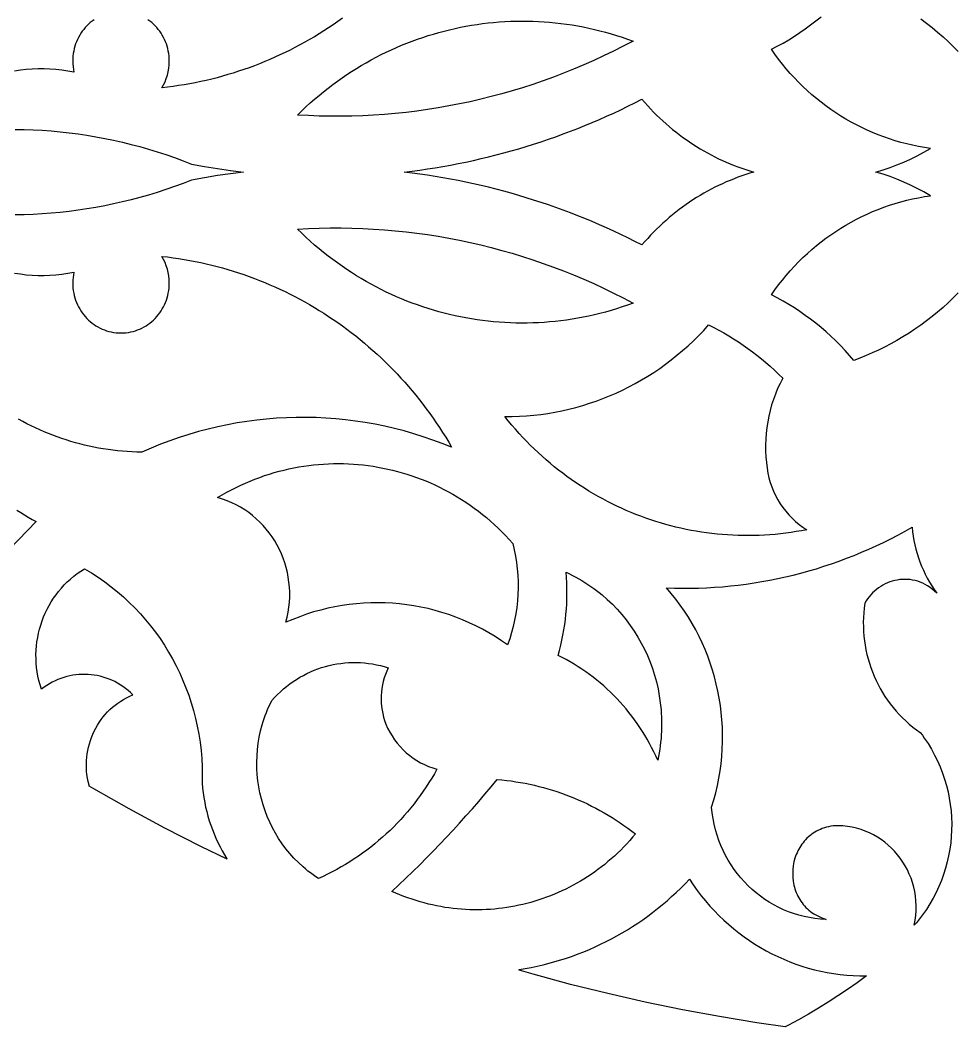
# Model space of a CAD drawing. Extents: x 1908 to 2928, y -299 to 721.
# Drawn here: x 2317.6 to 2408.9, y 28.2 to 126.2 of the extents above; entities that cross this region are included whole.
import ezdxf

# ---------------------------------------------------------------- set-up
doc = ezdxf.new("R2010")
doc.units = 0
doc.layers.add('BITMAP_LAYER', color=18, linetype='CONTINUOUS')

msp = doc.modelspace()

# ---------------------------------------------------------------- linework, layer by layer
at = {"layer": 'BITMAP_LAYER'}
for points in [[(2408.897, 99.675), (2408.428, 99.182), (2407.941, 98.702), (2407.436, 98.236), (2406.915, 97.783), (2406.381, 97.345), (2405.833, 96.921), (2405.274, 96.512), (2404.705, 96.118), (2404.127, 95.739), (2403.541, 95.376), (2402.95, 95.029), (2402.354, 94.699), (2401.756, 94.385), (2401.155, 94.088), (2400.554, 93.809), (2399.954, 93.547), (2399.356, 93.303), (2398.763, 93.078), (2398.339, 93.573), (2397.904, 94.057), (2397.458, 94.528), (2397, 94.987), (2396.532, 95.433), (2396.052, 95.866), (2395.563, 96.287), (2395.063, 96.695), (2394.553, 97.089), (2394.034, 97.469), (2393.505, 97.836), (2392.968, 98.19), (2392.421, 98.529), (2391.865, 98.854), (2391.302, 99.164), (2390.73, 99.46), (2391.076, 99.952), (2391.434, 100.434), (2391.803, 100.905), (2392.183, 101.364), (2392.574, 101.813), (2392.974, 102.25), (2393.385, 102.675), (2393.806, 103.089), (2394.236, 103.491), (2394.676, 103.881), (2395.124, 104.259), (2395.582, 104.625), (2396.048, 104.978), (2396.522, 105.318), (2397.005, 105.646), (2397.495, 105.961), (2397.993, 106.262), (2398.498, 106.551), (2399.011, 106.826), (2399.53, 107.088), (2400.056, 107.335), (2400.589, 107.569), (2401.127, 107.789), (2401.671, 107.995), (2402.221, 108.187), (2402.777, 108.364), (2403.337, 108.526), (2403.902, 108.674), (2404.472, 108.807), (2405.047, 108.924), (2405.625, 109.027), (2406.208, 109.114), (2405.575, 109.481), (2404.934, 109.825), (2404.282, 110.148), (2403.623, 110.447), (2402.955, 110.725), (2402.279, 110.979), (2401.597, 111.21), (2400.908, 111.419), (2401.597, 111.628), (2402.279, 111.86), (2402.955, 112.114), (2403.623, 112.391), (2404.282, 112.691), (2404.934, 113.013), (2405.575, 113.358), (2406.208, 113.725), (2405.625, 113.812), (2405.047, 113.914), (2404.472, 114.032), (2403.902, 114.165), (2403.337, 114.312), (2402.777, 114.475), (2402.221, 114.652), (2401.671, 114.843), (2401.127, 115.049), (2400.589, 115.269), (2400.056, 115.503), (2399.53, 115.751), (2399.011, 116.013), (2398.498, 116.288), (2397.993, 116.576), (2397.495, 116.878), (2397.005, 117.193), (2396.522, 117.52), (2396.048, 117.861), (2395.582, 118.214), (2395.124, 118.579), (2394.676, 118.957), (2394.236, 119.347), (2393.806, 119.749), (2393.385, 120.163), (2392.974, 120.589), (2392.574, 121.026), (2392.183, 121.474), (2391.803, 121.934), (2391.434, 122.405), (2391.076, 122.886), (2390.73, 123.379), (2391.302, 123.675), (2391.865, 123.985), (2392.421, 124.31), (2392.968, 124.649), (2393.505, 125.002), (2394.034, 125.369), (2394.553, 125.75), (2395.063, 126.144), (2395.563, 126.551)], [(2324.81, 126.255), (2324.626, 126.119), (2324.449, 125.975), (2324.278, 125.822), (2324.115, 125.661), (2323.96, 125.492), (2323.812, 125.316), (2323.672, 125.132), (2323.541, 124.941), (2323.419, 124.744), (2323.306, 124.54), (2323.202, 124.33), (2323.108, 124.115), (2323.024, 123.894), (2322.95, 123.668), (2322.887, 123.437), (2322.835, 123.201), (2322.793, 122.962), (2322.763, 122.718), (2322.745, 122.471), (2322.739, 122.221), (2322.747, 121.946), (2322.768, 121.676), (2322.805, 121.411), (2322.855, 121.152), (2322.273, 121.262), (2321.69, 121.349), (2321.108, 121.414), (2320.526, 121.456), (2319.946, 121.477), (2319.367, 121.475), (2318.791, 121.452), (2318.217, 121.407), (2317.647, 121.342), (2317.08, 121.255)], [(2348.978, 126.392), (2348.535, 126.077), (2348.088, 125.769), (2347.637, 125.467), (2347.182, 125.171), (2346.723, 124.883), (2346.26, 124.601), (2345.792, 124.327), (2345.321, 124.059), (2344.847, 123.798), (2344.368, 123.544), (2343.886, 123.298), (2343.4, 123.058), (2342.911, 122.826), (2342.418, 122.6), (2341.922, 122.383), (2341.423, 122.172), (2340.92, 121.969), (2340.415, 121.773), (2339.906, 121.584), (2339.394, 121.403), (2338.879, 121.23), (2338.362, 121.064), (2337.842, 120.906), (2337.319, 120.756), (2336.793, 120.613), (2336.265, 120.478), (2335.734, 120.351), (2335.201, 120.232), (2334.666, 120.121), (2334.128, 120.017), (2333.588, 119.922), (2333.046, 119.835), (2332.502, 119.756), (2331.956, 119.685), (2331.408, 119.622), (2331.575, 119.917), (2331.721, 120.223), (2331.845, 120.539), (2331.948, 120.864), (2332.029, 121.196), (2332.087, 121.534), (2332.123, 121.876), (2332.134, 122.221), (2332.128, 122.471), (2332.11, 122.718), (2332.08, 122.962), (2332.039, 123.201), (2331.987, 123.437), (2331.923, 123.668), (2331.849, 123.894), (2331.765, 124.115), (2331.671, 124.33), (2331.567, 124.54), (2331.454, 124.744), (2331.332, 124.941), (2331.201, 125.132), (2331.062, 125.316), (2330.914, 125.492), (2330.759, 125.661), (2330.595, 125.822), (2330.425, 125.975), (2330.247, 126.119), (2330.063, 126.255)], [(2405.274, 126.327), (2405.833, 125.918), (2406.381, 125.494), (2406.915, 125.055), (2407.436, 124.603), (2407.941, 124.136), (2408.428, 123.656), (2408.897, 123.163)], [(2317.138, 115.581), (2318.015, 115.566), (2318.891, 115.535), (2319.766, 115.488), (2320.64, 115.425), (2321.512, 115.345), (2322.384, 115.249), (2323.253, 115.136), (2324.121, 115.007), (2324.986, 114.863), (2325.85, 114.701), (2326.71, 114.524), (2327.568, 114.331), (2328.423, 114.121), (2329.275, 113.895), (2330.123, 113.654), (2330.968, 113.396), (2331.809, 113.122), (2332.646, 112.832), (2333.479, 112.526), (2334.308, 112.204), (2335.562, 111.971), (2336.82, 111.763), (2338.081, 111.579), (2339.345, 111.419), (2338.081, 111.26), (2336.82, 111.076), (2335.562, 110.867), (2334.308, 110.634), (2333.479, 110.312), (2332.646, 110.007), (2331.809, 109.717), (2330.968, 109.443), (2330.123, 109.185), (2329.275, 108.943), (2328.423, 108.717), (2327.568, 108.508), (2326.71, 108.314), (2325.85, 108.137), (2324.986, 107.976), (2324.121, 107.831), (2323.253, 107.702), (2322.384, 107.59), (2321.512, 107.494), (2320.64, 107.414), (2319.766, 107.35), (2318.891, 107.303), (2318.015, 107.272), (2317.138, 107.258)], [(2317.08, 101.584), (2317.647, 101.497), (2318.217, 101.431), (2318.791, 101.387), (2319.367, 101.363), (2319.946, 101.362), (2320.526, 101.382), (2321.108, 101.425), (2321.69, 101.49), (2322.273, 101.577), (2322.855, 101.687), (2322.805, 101.428), (2322.768, 101.162), (2322.747, 100.892), (2322.739, 100.617), (2322.745, 100.367), (2322.763, 100.12), (2322.793, 99.877), (2322.835, 99.637), (2322.887, 99.402), (2322.95, 99.171), (2323.024, 98.945), (2323.108, 98.724), (2323.202, 98.508), (2323.306, 98.299), (2323.419, 98.095), (2323.541, 97.898), (2323.672, 97.707), (2323.812, 97.523), (2323.96, 97.346), (2324.115, 97.178), (2324.278, 97.016), (2324.449, 96.864), (2324.626, 96.719), (2324.81, 96.584), (2325.001, 96.457), (2325.198, 96.34), (2325.4, 96.232), (2325.608, 96.135), (2325.822, 96.048), (2326.04, 95.971), (2326.263, 95.906), (2326.49, 95.852), (2326.721, 95.809), (2326.957, 95.778), (2327.195, 95.759), (2327.437, 95.753), (2327.679, 95.759), (2327.917, 95.778), (2328.152, 95.809), (2328.384, 95.852), (2328.611, 95.906), (2328.834, 95.971), (2329.052, 96.048), (2329.265, 96.135), (2329.473, 96.232), (2329.676, 96.34), (2329.873, 96.457), (2330.063, 96.584), (2330.247, 96.719), (2330.425, 96.864), (2330.595, 97.016), (2330.759, 97.178), (2330.914, 97.346), (2331.062, 97.523), (2331.201, 97.707), (2331.332, 97.898), (2331.454, 98.095), (2331.567, 98.299), (2331.671, 98.508), (2331.765, 98.724), (2331.849, 98.945), (2331.923, 99.171), (2331.987, 99.402), (2332.039, 99.637), (2332.08, 99.877), (2332.11, 100.12), (2332.128, 100.367), (2332.134, 100.617), (2332.123, 100.963), (2332.087, 101.305), (2332.029, 101.643), (2331.948, 101.974), (2331.845, 102.299), (2331.721, 102.615), (2331.575, 102.921), (2331.408, 103.216), (2331.956, 103.154), (2332.502, 103.083), (2333.046, 103.004), (2333.588, 102.917), (2334.128, 102.821), (2334.666, 102.718), (2335.201, 102.607), (2335.734, 102.487), (2336.265, 102.36), (2336.793, 102.225), (2337.319, 102.083), (2337.842, 101.932), (2338.362, 101.774), (2338.879, 101.608), (2339.394, 101.435), (2339.906, 101.254), (2340.415, 101.066), (2340.92, 100.87), (2341.423, 100.667), (2341.922, 100.456), (2342.418, 100.238), (2342.911, 100.013), (2343.4, 99.781), (2343.886, 99.541), (2344.368, 99.294), (2344.847, 99.04), (2345.321, 98.78), (2345.792, 98.512), (2346.26, 98.237), (2346.723, 97.956), (2347.182, 97.667), (2347.637, 97.372), (2348.088, 97.07), (2348.535, 96.761), (2348.978, 96.446), (2349.416, 96.124), (2349.849, 95.796), (2350.279, 95.461), (2350.703, 95.119), (2351.123, 94.772), (2351.538, 94.417), (2351.949, 94.057), (2352.354, 93.69), (2352.755, 93.317), (2353.151, 92.938), (2353.541, 92.553), (2353.926, 92.161), (2354.307, 91.764), (2354.681, 91.361), (2355.051, 90.951), (2355.415, 90.536), (2355.773, 90.115), (2356.126, 89.688), (2356.473, 89.256), (2356.815, 88.817), (2357.151, 88.373), (2357.48, 87.924), (2357.804, 87.469), (2358.122, 87.008), (2358.434, 86.542), (2358.739, 86.071), (2359.039, 85.594), (2359.332, 85.112), (2359.618, 84.624), (2358.705, 84.991), (2357.785, 85.332), (2356.859, 85.649), (2355.928, 85.942), (2354.992, 86.21), (2354.051, 86.453), (2353.106, 86.671), (2352.158, 86.865), (2351.206, 87.035), (2350.252, 87.179), (2349.295, 87.299), (2348.336, 87.395), (2347.376, 87.465), (2346.415, 87.512), (2345.453, 87.533), (2344.491, 87.53), (2343.53, 87.503), (2342.569, 87.451), (2341.61, 87.374), (2340.653, 87.273), (2339.697, 87.147), (2338.744, 86.997), (2337.794, 86.823), (2336.848, 86.623), (2335.906, 86.399), (2334.968, 86.151), (2334.035, 85.878), (2333.107, 85.581), (2332.185, 85.259), (2331.269, 84.913), (2330.359, 84.543), (2329.457, 84.147), (2328.983, 84.157), (2328.51, 84.176), (2328.039, 84.203), (2327.57, 84.239), (2327.103, 84.284), (2326.637, 84.338), (2326.174, 84.4), (2325.712, 84.47), (2325.253, 84.549), (2324.796, 84.637), (2324.342, 84.733), (2323.89, 84.837), (2323.44, 84.949), (2322.993, 85.069), (2322.549, 85.198), (2322.108, 85.334), (2321.67, 85.478), (2321.234, 85.631), (2320.802, 85.791), (2320.373, 85.958), (2319.948, 86.134), (2319.525, 86.317), (2319.106, 86.508), (2318.691, 86.706), (2318.28, 86.912), (2317.872, 87.125), (2317.468, 87.345)], [(2317.311, 78.498), (2317.673, 78.265), (2318.04, 78.039), (2318.412, 77.818), (2318.788, 77.604), (2319.168, 77.396), (2314.798, 72.87)]]:
    msp.add_lwpolyline(points, dxfattribs=at)
for points in [[(2366.969, 126.125), (2367.515, 126.112), (2368.062, 126.09), (2368.608, 126.057), (2369.155, 126.015), (2369.701, 125.963), (2370.247, 125.901), (2370.793, 125.829), (2371.338, 125.747), (2371.883, 125.655), (2372.427, 125.553), (2372.97, 125.441), (2373.512, 125.319), (2374.053, 125.186), (2374.592, 125.044), (2375.131, 124.891), (2375.668, 124.729), (2376.203, 124.556), (2376.736, 124.372), (2377.268, 124.179), (2376.322, 123.679), (2375.369, 123.196), (2374.409, 122.731), (2373.443, 122.283), (2372.47, 121.852), (2371.491, 121.439), (2370.506, 121.043), (2369.516, 120.665), (2368.52, 120.304), (2367.518, 119.961), (2366.512, 119.636), (2365.501, 119.328), (2364.486, 119.039), (2363.466, 118.766), (2362.442, 118.512), (2361.413, 118.276), (2360.382, 118.058), (2359.347, 117.857), (2358.308, 117.675), (2357.267, 117.511), (2356.222, 117.365), (2355.175, 117.237), (2354.126, 117.127), (2353.075, 117.036), (2352.021, 116.963), (2350.966, 116.909), (2349.91, 116.872), (2348.852, 116.855), (2347.793, 116.856), (2346.733, 116.875), (2345.673, 116.914), (2344.613, 116.97), (2345.022, 117.372), (2345.437, 117.764), (2345.857, 118.148), (2346.284, 118.524), (2346.715, 118.89), (2347.152, 119.248), (2347.594, 119.597), (2348.04, 119.938), (2348.492, 120.27), (2348.948, 120.592), (2349.41, 120.906), (2349.875, 121.211), (2350.345, 121.508), (2350.819, 121.795), (2351.298, 122.073), (2351.78, 122.343), (2352.266, 122.603), (2352.756, 122.854), (2353.25, 123.096), (2353.747, 123.33), (2354.248, 123.554), (2354.752, 123.768), (2355.259, 123.974), (2355.769, 124.171), (2356.282, 124.358), (2356.798, 124.536), (2357.317, 124.705), (2357.838, 124.864), (2358.361, 125.014), (2358.887, 125.155), (2359.415, 125.286), (2359.945, 125.408), (2360.477, 125.521), (2361.011, 125.624), (2361.547, 125.717), (2362.084, 125.801), (2362.623, 125.876), (2363.163, 125.941), (2363.704, 125.996), (2364.246, 126.042), (2364.789, 126.078), (2365.333, 126.104), (2365.878, 126.121), (2366.423, 126.128)], [(2378.416, 118.193), (2378.696, 117.879), (2378.981, 117.57), (2379.271, 117.268), (2379.565, 116.972), (2379.865, 116.681), (2380.169, 116.397), (2380.478, 116.119), (2380.792, 115.847), (2381.11, 115.582), (2381.432, 115.323), (2381.758, 115.07), (2382.089, 114.823), (2382.424, 114.583), (2382.762, 114.35), (2383.105, 114.123), (2383.451, 113.903), (2383.801, 113.689), (2384.154, 113.482), (2384.512, 113.281), (2384.872, 113.088), (2385.236, 112.901), (2385.603, 112.721), (2385.973, 112.548), (2386.346, 112.383), (2386.723, 112.224), (2387.102, 112.072), (2387.483, 111.927), (2387.868, 111.79), (2388.255, 111.659), (2388.645, 111.536), (2389.037, 111.419), (2388.645, 111.302), (2388.255, 111.179), (2387.868, 111.049), (2387.483, 110.911), (2387.102, 110.767), (2386.723, 110.615), (2386.346, 110.456), (2385.973, 110.29), (2385.603, 110.117), (2385.236, 109.937), (2384.872, 109.751), (2384.512, 109.557), (2384.154, 109.357), (2383.801, 109.15), (2383.451, 108.936), (2383.105, 108.716), (2382.762, 108.489), (2382.424, 108.255), (2382.089, 108.015), (2381.758, 107.769), (2381.432, 107.516), (2381.11, 107.257), (2380.792, 106.991), (2380.478, 106.719), (2380.169, 106.441), (2379.865, 106.157), (2379.565, 105.867), (2379.271, 105.571), (2378.981, 105.268), (2378.696, 104.96), (2378.416, 104.646), (2378.141, 104.325), (2377.459, 104.673), (2376.773, 105.013), (2376.084, 105.345), (2375.392, 105.669), (2374.697, 105.985), (2373.998, 106.293), (2373.297, 106.593), (2372.593, 106.884), (2371.887, 107.168), (2371.177, 107.444), (2370.465, 107.711), (2369.75, 107.97), (2369.033, 108.221), (2368.313, 108.464), (2367.591, 108.699), (2366.866, 108.926), (2366.139, 109.144), (2365.41, 109.354), (2364.679, 109.556), (2363.946, 109.749), (2363.211, 109.935), (2362.473, 110.111), (2361.734, 110.28), (2360.993, 110.44), (2360.251, 110.592), (2359.506, 110.735), (2358.76, 110.87), (2358.013, 110.997), (2357.264, 111.115), (2356.513, 111.225), (2355.762, 111.326), (2355.009, 111.419), (2355.762, 111.513), (2356.513, 111.614), (2357.264, 111.724), (2358.013, 111.842), (2358.76, 111.968), (2359.506, 112.103), (2360.251, 112.247), (2360.993, 112.398), (2361.734, 112.559), (2362.473, 112.727), (2363.211, 112.904), (2363.946, 113.089), (2364.679, 113.283), (2365.41, 113.484), (2366.139, 113.695), (2366.866, 113.913), (2367.591, 114.139), (2368.313, 114.374), (2369.033, 114.617), (2369.75, 114.868), (2370.465, 115.128), (2371.177, 115.395), (2371.887, 115.671), (2372.593, 115.954), (2373.297, 116.246), (2373.998, 116.546), (2374.697, 116.854), (2375.392, 117.17), (2376.084, 117.494), (2376.773, 117.825), (2377.459, 118.165), (2378.141, 118.513)], [(2349.91, 105.966), (2350.966, 105.93), (2352.021, 105.876), (2353.075, 105.803), (2354.126, 105.711), (2355.175, 105.602), (2356.222, 105.474), (2357.267, 105.328), (2358.308, 105.164), (2359.347, 104.981), (2360.382, 104.781), (2361.413, 104.563), (2362.442, 104.326), (2363.466, 104.072), (2364.486, 103.8), (2365.501, 103.51), (2366.512, 103.202), (2367.518, 102.877), (2368.52, 102.534), (2369.516, 102.173), (2370.506, 101.795), (2371.491, 101.399), (2372.47, 100.986), (2373.443, 100.556), (2374.409, 100.108), (2375.369, 99.642), (2376.322, 99.16), (2377.268, 98.66), (2376.736, 98.466), (2376.203, 98.283), (2375.668, 98.11), (2375.131, 97.947), (2374.592, 97.795), (2374.053, 97.652), (2373.512, 97.52), (2372.97, 97.398), (2372.427, 97.286), (2371.883, 97.184), (2371.338, 97.092), (2370.793, 97.01), (2370.247, 96.938), (2369.701, 96.876), (2369.155, 96.824), (2368.608, 96.781), (2368.062, 96.749), (2367.515, 96.726), (2366.969, 96.714), (2366.423, 96.711), (2365.878, 96.718), (2365.333, 96.734), (2364.789, 96.761), (2364.246, 96.797), (2363.704, 96.842), (2363.163, 96.898), (2362.623, 96.963), (2362.084, 97.037), (2361.547, 97.121), (2361.011, 97.215), (2360.477, 97.318), (2359.945, 97.43), (2359.415, 97.552), (2358.887, 97.683), (2358.361, 97.824), (2357.838, 97.974), (2357.317, 98.134), (2356.798, 98.303), (2356.282, 98.481), (2355.769, 98.668), (2355.259, 98.864), (2354.752, 99.07), (2354.248, 99.285), (2353.747, 99.509), (2353.25, 99.742), (2352.756, 99.984), (2352.266, 100.236), (2351.78, 100.496), (2351.298, 100.765), (2350.819, 101.044), (2350.345, 101.331), (2349.875, 101.627), (2349.41, 101.932), (2348.948, 102.246), (2348.492, 102.569), (2348.04, 102.901), (2347.594, 103.241), (2347.152, 103.59), (2346.715, 103.948), (2346.284, 104.315), (2345.857, 104.69), (2345.437, 105.074), (2345.022, 105.467), (2344.613, 105.868), (2345.673, 105.925), (2346.733, 105.963), (2347.793, 105.983), (2348.852, 105.984)], [(2385.125, 96.288), (2385.616, 96.028), (2386.102, 95.759), (2386.582, 95.479), (2387.056, 95.189), (2387.524, 94.888), (2387.985, 94.578), (2388.44, 94.258), (2388.889, 93.928), (2389.331, 93.589), (2389.766, 93.24), (2390.194, 92.881), (2390.615, 92.513), (2391.029, 92.136), (2391.435, 91.75), (2391.833, 91.355), (2391.575, 90.849), (2391.339, 90.334), (2391.124, 89.811), (2390.93, 89.28), (2390.758, 88.743), (2390.607, 88.199), (2390.478, 87.649), (2390.372, 87.095), (2390.287, 86.537), (2390.225, 85.975), (2390.185, 85.411), (2390.167, 84.845), (2390.172, 84.277), (2390.2, 83.709), (2390.251, 83.142), (2390.324, 82.575), (2390.4, 82.109), (2390.5, 81.652), (2390.625, 81.203), (2390.774, 80.764), (2390.946, 80.336), (2391.14, 79.919), (2391.356, 79.515), (2391.594, 79.125), (2391.853, 78.749), (2392.131, 78.388), (2392.429, 78.044), (2392.747, 77.716), (2393.082, 77.407), (2393.436, 77.117), (2393.806, 76.847), (2394.193, 76.598), (2393.677, 76.499), (2393.16, 76.41), (2392.644, 76.33), (2392.127, 76.259), (2391.61, 76.198), (2391.093, 76.146), (2390.577, 76.103), (2390.061, 76.069), (2389.545, 76.044), (2389.03, 76.028), (2388.515, 76.022), (2388.001, 76.024), (2387.488, 76.036), (2386.975, 76.056), (2386.464, 76.085), (2385.954, 76.123), (2385.445, 76.17), (2384.938, 76.226), (2384.432, 76.29), (2383.927, 76.363), (2383.424, 76.445), (2382.923, 76.536), (2382.424, 76.634), (2381.926, 76.742), (2381.431, 76.858), (2380.938, 76.982), (2380.447, 77.115), (2379.958, 77.257), (2379.472, 77.406), (2378.988, 77.564), (2378.507, 77.731), (2378.029, 77.905), (2377.554, 78.088), (2377.081, 78.279), (2376.612, 78.478), (2376.146, 78.685), (2375.683, 78.9), (2375.224, 79.123), (2374.768, 79.354), (2374.315, 79.593), (2373.866, 79.84), (2373.421, 80.095), (2372.98, 80.357), (2372.543, 80.627), (2372.11, 80.906), (2371.682, 81.191), (2371.257, 81.485), (2370.837, 81.786), (2370.421, 82.095), (2370.01, 82.411), (2369.604, 82.735), (2369.203, 83.066), (2368.806, 83.404), (2368.415, 83.75), (2368.028, 84.104), (2367.647, 84.464), (2367.271, 84.832), (2366.901, 85.208), (2366.536, 85.59), (2366.176, 85.98), (2365.823, 86.376), (2365.475, 86.78), (2365.133, 87.191), (2364.797, 87.609), (2365.502, 87.614), (2366.205, 87.639), (2366.905, 87.683), (2367.602, 87.745), (2368.295, 87.826), (2368.986, 87.926), (2369.672, 88.044), (2370.354, 88.18), (2371.032, 88.334), (2371.705, 88.506), (2372.372, 88.696), (2373.034, 88.904), (2373.691, 89.129), (2374.341, 89.371), (2374.985, 89.631), (2375.622, 89.908), (2376.251, 90.201), (2376.874, 90.512), (2377.489, 90.839), (2378.095, 91.182), (2378.694, 91.542), (2379.283, 91.918), (2379.864, 92.31), (2380.435, 92.718), (2380.996, 93.142), (2381.548, 93.581), (2382.089, 94.036), (2382.619, 94.506), (2383.139, 94.991), (2383.647, 95.491), (2384.144, 96.006), (2384.628, 96.536)], [(2349.087, 83.032), (2349.57, 83.015), (2350.052, 82.988), (2350.534, 82.95), (2351.014, 82.902), (2351.493, 82.843), (2351.971, 82.774), (2352.448, 82.695), (2352.922, 82.606), (2353.395, 82.506), (2353.866, 82.396), (2354.335, 82.276), (2354.802, 82.146), (2355.266, 82.006), (2355.727, 81.855), (2356.185, 81.694), (2356.641, 81.524), (2357.093, 81.343), (2357.542, 81.152), (2357.988, 80.951), (2358.43, 80.741), (2358.868, 80.52), (2359.302, 80.289), (2359.732, 80.049), (2360.158, 79.798), (2360.579, 79.538), (2360.996, 79.268), (2361.408, 78.988), (2361.815, 78.698), (2362.217, 78.399), (2362.613, 78.09), (2363.004, 77.771), (2363.389, 77.442), (2363.769, 77.104), (2364.143, 76.757), (2364.51, 76.399), (2364.871, 76.032), (2365.226, 75.656), (2365.574, 75.27), (2365.717, 74.654), (2365.836, 74.035), (2365.932, 73.413), (2366.005, 72.788), (2366.054, 72.162), (2366.08, 71.536), (2366.082, 70.909), (2366.062, 70.282), (2366.018, 69.657), (2365.951, 69.034), (2365.861, 68.414), (2365.748, 67.797), (2365.612, 67.184), (2365.453, 66.576), (2365.271, 65.973), (2365.066, 65.376), (2364.466, 65.792), (2363.857, 66.186), (2363.237, 66.558), (2362.609, 66.909), (2361.972, 67.237), (2361.327, 67.543), (2360.674, 67.827), (2360.015, 68.089), (2359.349, 68.328), (2358.677, 68.546), (2358, 68.741), (2357.318, 68.913), (2356.632, 69.063), (2355.942, 69.191), (2355.249, 69.296), (2354.553, 69.378), (2353.855, 69.438), (2353.155, 69.475), (2352.455, 69.49), (2351.753, 69.481), (2351.052, 69.45), (2350.351, 69.395), (2349.652, 69.318), (2348.953, 69.218), (2348.257, 69.094), (2347.564, 68.948), (2346.873, 68.778), (2346.187, 68.585), (2345.505, 68.368), (2344.827, 68.128), (2344.155, 67.865), (2343.488, 67.579), (2343.612, 68.072), (2343.711, 68.567), (2343.784, 69.061), (2343.833, 69.553), (2343.857, 70.044), (2343.857, 70.533), (2343.833, 71.018), (2343.786, 71.499), (2343.717, 71.974), (2343.625, 72.444), (2343.512, 72.907), (2343.377, 73.363), (2343.221, 73.811), (2343.044, 74.25), (2342.848, 74.679), (2342.631, 75.098), (2342.396, 75.505), (2342.141, 75.9), (2341.868, 76.283), (2341.578, 76.651), (2341.269, 77.005), (2340.944, 77.344), (2340.602, 77.667), (2340.243, 77.973), (2339.869, 78.262), (2339.48, 78.532), (2339.075, 78.783), (2338.656, 79.014), (2338.223, 79.224), (2337.776, 79.413), (2337.316, 79.58), (2336.843, 79.723), (2337.285, 79.986), (2337.73, 80.239), (2338.18, 80.48), (2338.632, 80.71), (2339.088, 80.93), (2339.546, 81.138), (2340.007, 81.335), (2340.471, 81.521), (2340.938, 81.697), (2341.407, 81.861), (2341.878, 82.015), (2342.35, 82.158), (2342.825, 82.29), (2343.302, 82.411), (2343.78, 82.521), (2344.259, 82.621), (2344.739, 82.71), (2345.22, 82.788), (2345.703, 82.855), (2346.186, 82.912), (2346.669, 82.959), (2347.153, 82.994), (2347.636, 83.019), (2348.12, 83.034), (2348.604, 83.038)], [(2404.473, 76.406), (2404.534, 75.973), (2404.609, 75.543), (2404.698, 75.117), (2404.802, 74.695), (2404.919, 74.277), (2405.05, 73.864), (2405.195, 73.456), (2405.353, 73.053), (2405.525, 72.656), (2405.71, 72.265), (2405.908, 71.881), (2406.119, 71.503), (2406.343, 71.133), (2406.579, 70.771), (2406.828, 70.416), (2406.616, 70.623), (2406.396, 70.811), (2406.171, 70.981), (2405.941, 71.134), (2405.706, 71.269), (2405.467, 71.388), (2405.225, 71.489), (2404.979, 71.575), (2404.732, 71.644), (2404.482, 71.697), (2404.232, 71.735), (2403.981, 71.758), (2403.731, 71.765), (2403.481, 71.758), (2403.233, 71.736), (2402.987, 71.7), (2402.743, 71.651), (2402.503, 71.587), (2402.267, 71.511), (2402.035, 71.421), (2401.808, 71.319), (2401.587, 71.204), (2401.372, 71.077), (2401.164, 70.938), (2400.964, 70.787), (2400.771, 70.625), (2400.588, 70.453), (2400.414, 70.269), (2400.25, 70.075), (2400.096, 69.87), (2399.954, 69.656), (2399.824, 69.432), (2399.763, 68.973), (2399.719, 68.514), (2399.692, 68.056), (2399.68, 67.599), (2399.684, 67.142), (2399.704, 66.688), (2399.74, 66.236), (2399.791, 65.787), (2399.857, 65.34), (2399.939, 64.897), (2400.035, 64.458), (2400.146, 64.023), (2400.272, 63.593), (2400.412, 63.168), (2400.567, 62.748), (2400.736, 62.334), (2400.918, 61.926), (2401.115, 61.525), (2401.325, 61.131), (2401.549, 60.745), (2401.786, 60.366), (2402.036, 59.996), (2402.299, 59.635), (2402.575, 59.282), (2402.864, 58.94), (2403.165, 58.607), (2403.479, 58.284), (2403.805, 57.972), (2404.143, 57.671), (2404.492, 57.382), (2404.854, 57.105), (2405.227, 56.84), (2405.425, 56.578), (2405.616, 56.313), (2405.978, 55.772), (2406.314, 55.22), (2406.623, 54.656), (2406.906, 54.081), (2407.162, 53.497), (2407.392, 52.905), (2407.596, 52.305), (2407.772, 51.699), (2407.923, 51.086), (2408.047, 50.469), (2408.145, 49.849), (2408.217, 49.225), (2408.262, 48.6), (2408.282, 47.973), (2408.275, 47.347), (2408.242, 46.721), (2408.182, 46.097), (2408.097, 45.476), (2407.986, 44.859), (2407.848, 44.246), (2407.685, 43.639), (2407.495, 43.039), (2407.28, 42.446), (2407.039, 41.861), (2406.771, 41.286), (2406.478, 40.721), (2406.16, 40.167), (2405.815, 39.625), (2405.445, 39.097), (2405.048, 38.582), (2404.841, 38.331), (2404.627, 38.083), (2404.718, 38.563), (2404.78, 39.041), (2404.814, 39.514), (2404.82, 39.984), (2404.8, 40.448), (2404.754, 40.906), (2404.682, 41.357), (2404.586, 41.8), (2404.466, 42.234), (2404.322, 42.658), (2404.156, 43.072), (2403.969, 43.475), (2403.76, 43.865), (2403.531, 44.241), (2403.283, 44.604), (2403.015, 44.951), (2402.73, 45.283), (2402.426, 45.598), (2402.107, 45.895), (2401.771, 46.174), (2401.419, 46.434), (2401.054, 46.673), (2400.674, 46.891), (2400.281, 47.087), (2399.876, 47.26), (2399.459, 47.409), (2399.031, 47.534), (2398.592, 47.633), (2398.144, 47.706), (2397.688, 47.751), (2397.223, 47.768), (2396.75, 47.756), (2396.526, 47.723), (2396.307, 47.679), (2396.095, 47.628), (2395.89, 47.567), (2395.691, 47.498), (2395.498, 47.421), (2395.312, 47.336), (2395.133, 47.244), (2394.959, 47.145), (2394.793, 47.038), (2394.633, 46.925), (2394.479, 46.806), (2394.332, 46.68), (2394.192, 46.549), (2394.058, 46.411), (2393.931, 46.269), (2393.811, 46.122), (2393.697, 45.97), (2393.59, 45.813), (2393.49, 45.652), (2393.396, 45.488), (2393.31, 45.32), (2393.23, 45.148), (2393.156, 44.973), (2393.09, 44.796), (2393.031, 44.616), (2392.933, 44.25), (2392.862, 43.877), (2392.819, 43.499), (2392.805, 43.119), (2392.818, 42.739), (2392.86, 42.362), (2392.892, 42.174), (2392.93, 41.988), (2392.976, 41.804), (2393.029, 41.622), (2393.09, 41.441), (2393.157, 41.264), (2393.232, 41.089), (2393.314, 40.917), (2393.404, 40.748), (2393.501, 40.583), (2393.605, 40.422), (2393.716, 40.265), (2393.835, 40.113), (2393.961, 39.965), (2394.095, 39.822), (2394.236, 39.685), (2394.385, 39.553), (2394.541, 39.426), (2394.704, 39.306), (2394.875, 39.192), (2395.054, 39.085), (2395.24, 38.985), (2395.434, 38.892), (2395.635, 38.807), (2395.844, 38.729), (2396.061, 38.659), (2395.516, 38.69), (2394.977, 38.747), (2394.446, 38.829), (2393.922, 38.936), (2393.408, 39.066), (2392.902, 39.22), (2392.406, 39.398), (2391.921, 39.597), (2391.447, 39.818), (2390.984, 40.061), (2390.533, 40.324), (2390.095, 40.607), (2389.67, 40.91), (2389.259, 41.231), (2388.863, 41.571), (2388.481, 41.928), (2388.116, 42.303), (2387.766, 42.694), (2387.434, 43.101), (2387.119, 43.524), (2386.822, 43.961), (2386.543, 44.413), (2386.284, 44.878), (2386.045, 45.357), (2385.826, 45.847), (2385.628, 46.35), (2385.451, 46.865), (2385.297, 47.39), (2385.165, 47.925), (2385.057, 48.47), (2384.973, 49.024), (2384.913, 49.586), (2385.126, 50.283), (2385.315, 50.985), (2385.48, 51.689), (2385.622, 52.396), (2385.741, 53.106), (2385.836, 53.817), (2385.908, 54.529), (2385.956, 55.241), (2385.982, 55.953), (2385.985, 56.665), (2385.965, 57.375), (2385.923, 58.083), (2385.858, 58.788), (2385.771, 59.49), (2385.661, 60.189), (2385.529, 60.884), (2385.376, 61.573), (2385.2, 62.257), (2385.003, 62.935), (2384.784, 63.607), (2384.543, 64.271), (2384.281, 64.927), (2383.998, 65.575), (2383.693, 66.214), (2383.368, 66.844), (2383.021, 67.463), (2382.654, 68.072), (2382.266, 68.669), (2381.857, 69.255), (2381.428, 69.828), (2380.979, 70.388), (2380.51, 70.934), (2381.292, 70.909), (2382.073, 70.899), (2382.854, 70.901), (2383.634, 70.918), (2384.413, 70.949), (2385.19, 70.993), (2385.966, 71.051), (2386.741, 71.123), (2387.513, 71.208), (2388.284, 71.307), (2389.053, 71.42), (2389.82, 71.546), (2390.584, 71.685), (2391.346, 71.838), (2392.104, 72.004), (2392.86, 72.184), (2393.613, 72.377), (2394.363, 72.583), (2395.109, 72.803), (2395.852, 73.035), (2396.591, 73.281), (2397.326, 73.54), (2398.057, 73.812), (2398.784, 74.097), (2399.506, 74.395), (2400.224, 74.706), (2400.937, 75.03), (2401.646, 75.367), (2402.349, 75.716), (2403.047, 76.079), (2403.739, 76.454), (2404.426, 76.841)], [(2324.567, 72.392), (2325.225, 71.966), (2325.866, 71.518), (2326.489, 71.049), (2327.093, 70.56), (2327.68, 70.051), (2328.247, 69.524), (2328.795, 68.977), (2329.324, 68.413), (2329.832, 67.832), (2330.321, 67.234), (2330.789, 66.62), (2331.236, 65.991), (2331.663, 65.346), (2332.067, 64.688), (2332.45, 64.016), (2332.811, 63.331), (2333.149, 62.633), (2333.465, 61.924), (2333.757, 61.204), (2334.026, 60.473), (2334.271, 59.732), (2334.492, 58.981), (2334.688, 58.222), (2334.86, 57.454), (2335.007, 56.679), (2335.128, 55.898), (2335.223, 55.109), (2335.292, 54.315), (2335.335, 53.516), (2335.351, 52.712), (2335.34, 51.904), (2335.381, 51.436), (2335.435, 50.971), (2335.502, 50.509), (2335.583, 50.051), (2335.676, 49.597), (2335.783, 49.147), (2335.902, 48.702), (2336.033, 48.261), (2336.177, 47.825), (2336.333, 47.394), (2336.501, 46.969), (2336.681, 46.55), (2336.872, 46.137), (2337.076, 45.73), (2337.29, 45.329), (2337.516, 44.936), (2337.753, 44.549), (2337.774, 44.517), (2335.215, 45.755), (2331.711, 47.543), (2328.234, 49.412), (2324.787, 51.361), (2324.348, 51.622), (2324.323, 51.73), (2324.24, 52.071), (2324.174, 52.413), (2324.125, 52.754), (2324.091, 53.096), (2324.072, 53.436), (2324.069, 53.775), (2324.081, 54.112), (2324.107, 54.446), (2324.149, 54.778), (2324.205, 55.106), (2324.274, 55.431), (2324.358, 55.751), (2324.456, 56.067), (2324.567, 56.377), (2324.691, 56.682), (2324.828, 56.98), (2324.978, 57.272), (2325.141, 57.557), (2325.316, 57.834), (2325.503, 58.103), (2325.701, 58.363), (2325.912, 58.614), (2326.133, 58.856), (2326.366, 59.088), (2326.61, 59.309), (2326.865, 59.52), (2327.13, 59.719), (2327.405, 59.906), (2327.69, 60.08), (2327.985, 60.242), (2328.289, 60.39), (2328.603, 60.525), (2328.37, 60.746), (2328.131, 60.955), (2327.884, 61.15), (2327.631, 61.333), (2327.371, 61.502), (2327.106, 61.659), (2326.836, 61.802), (2326.561, 61.933), (2326.281, 62.05), (2325.998, 62.154), (2325.711, 62.245), (2325.422, 62.323), (2325.13, 62.387), (2324.835, 62.438), (2324.539, 62.476), (2324.242, 62.501), (2323.944, 62.512), (2323.646, 62.51), (2323.348, 62.495), (2323.051, 62.466), (2322.754, 62.424), (2322.459, 62.368), (2322.166, 62.299), (2321.876, 62.217), (2321.588, 62.12), (2321.303, 62.011), (2321.022, 61.887), (2320.746, 61.75), (2320.473, 61.6), (2320.206, 61.435), (2319.945, 61.257), (2319.689, 61.065), (2319.559, 61.484), (2319.448, 61.904), (2319.355, 62.326), (2319.281, 62.75), (2319.225, 63.173), (2319.187, 63.597), (2319.167, 64.02), (2319.164, 64.442), (2319.18, 64.863), (2319.212, 65.281), (2319.261, 65.696), (2319.328, 66.108), (2319.411, 66.516), (2319.51, 66.92), (2319.626, 67.319), (2319.758, 67.712), (2319.905, 68.099), (2320.069, 68.48), (2320.248, 68.853), (2320.442, 69.218), (2320.651, 69.575), (2320.875, 69.924), (2321.114, 70.262), (2321.367, 70.591), (2321.635, 70.91), (2321.917, 71.217), (2322.212, 71.512), (2322.522, 71.796), (2322.845, 72.067), (2323.181, 72.324), (2323.53, 72.567), (2323.892, 72.797)], [(2371.077, 72.303), (2371.389, 72.148), (2371.697, 71.985), (2372, 71.817), (2372.299, 71.642), (2372.593, 71.461), (2372.881, 71.274), (2373.165, 71.082), (2373.444, 70.883), (2373.718, 70.679), (2373.987, 70.469), (2374.251, 70.253), (2374.764, 69.806), (2375.255, 69.339), (2375.725, 68.851), (2376.174, 68.345), (2376.6, 67.821), (2377.003, 67.279), (2377.384, 66.721), (2377.74, 66.147), (2378.073, 65.559), (2378.382, 64.957), (2378.666, 64.343), (2378.925, 63.716), (2379.158, 63.078), (2379.365, 62.429), (2379.546, 61.771), (2379.7, 61.105), (2379.827, 60.43), (2379.926, 59.749), (2379.997, 59.062), (2380.022, 58.716), (2380.04, 58.37), (2380.05, 58.022), (2380.053, 57.673), (2380.049, 57.323), (2380.037, 56.973), (2380.018, 56.622), (2379.992, 56.27), (2379.958, 55.918), (2379.916, 55.566), (2379.867, 55.213), (2379.81, 54.86), (2379.745, 54.507), (2379.673, 54.155), (2379.484, 54.572), (2379.288, 54.985), (2379.082, 55.392), (2378.869, 55.794), (2378.647, 56.19), (2378.417, 56.58), (2378.18, 56.965), (2377.934, 57.344), (2377.681, 57.717), (2377.42, 58.083), (2377.151, 58.443), (2376.876, 58.797), (2376.592, 59.145), (2376.302, 59.486), (2376.005, 59.82), (2375.7, 60.147), (2375.389, 60.468), (2375.071, 60.781), (2374.747, 61.087), (2374.416, 61.386), (2374.079, 61.677), (2373.735, 61.961), (2373.385, 62.237), (2373.029, 62.505), (2372.668, 62.765), (2372.3, 63.017), (2371.927, 63.262), (2371.548, 63.498), (2371.163, 63.725), (2370.774, 63.944), (2370.379, 64.154), (2369.978, 64.356), (2370.113, 64.85), (2370.237, 65.346), (2370.349, 65.844), (2370.449, 66.345), (2370.538, 66.848), (2370.616, 67.352), (2370.683, 67.859), (2370.737, 68.366), (2370.781, 68.875), (2370.812, 69.385), (2370.833, 69.895), (2370.841, 70.407), (2370.839, 70.918), (2370.824, 71.43), (2370.798, 71.941), (2370.76, 72.452)], [(2350.749, 63.656), (2351.136, 63.627), (2351.523, 63.584), (2351.909, 63.526), (2352.294, 63.454), (2352.679, 63.367), (2353.062, 63.265), (2353.443, 63.148), (2353.297, 62.825), (2353.169, 62.496), (2353.058, 62.162), (2352.964, 61.823), (2352.888, 61.481), (2352.829, 61.136), (2352.788, 60.788), (2352.763, 60.439), (2352.757, 60.089), (2352.768, 59.739), (2352.796, 59.389), (2352.842, 59.041), (2352.906, 58.695), (2352.987, 58.352), (2353.086, 58.012), (2353.203, 57.677), (2353.386, 57.274), (2353.589, 56.886), (2353.813, 56.512), (2354.056, 56.153), (2354.317, 55.81), (2354.596, 55.484), (2354.892, 55.174), (2355.204, 54.883), (2355.531, 54.611), (2355.873, 54.358), (2356.229, 54.124), (2356.598, 53.912), (2356.978, 53.721), (2357.371, 53.552), (2357.773, 53.405), (2358.186, 53.283), (2357.936, 52.84), (2357.677, 52.403), (2357.411, 51.972), (2357.136, 51.548), (2356.854, 51.13), (2356.563, 50.718), (2356.265, 50.314), (2355.96, 49.915), (2355.647, 49.524), (2355.326, 49.139), (2354.999, 48.762), (2354.664, 48.391), (2354.322, 48.028), (2353.974, 47.672), (2353.618, 47.324), (2353.256, 46.983), (2352.887, 46.649), (2352.512, 46.324), (2352.131, 46.006), (2351.743, 45.696), (2351.349, 45.394), (2350.95, 45.1), (2350.544, 44.815), (2350.132, 44.538), (2349.715, 44.269), (2349.293, 44.009), (2348.865, 43.758), (2348.431, 43.515), (2347.993, 43.281), (2347.549, 43.057), (2347.1, 42.841), (2346.647, 42.634), (2346.384, 42.809), (2346.128, 42.989), (2345.876, 43.174), (2345.63, 43.365), (2345.39, 43.561), (2345.155, 43.762), (2344.702, 44.179), (2344.271, 44.614), (2343.864, 45.068), (2343.479, 45.539), (2343.118, 46.025), (2342.78, 46.527), (2342.467, 47.043), (2342.177, 47.571), (2341.911, 48.112), (2341.671, 48.664), (2341.455, 49.226), (2341.264, 49.797), (2341.099, 50.377), (2340.959, 50.963), (2340.845, 51.556), (2340.757, 52.154), (2340.696, 52.756), (2340.661, 53.362), (2340.654, 53.969), (2340.673, 54.579), (2340.72, 55.188), (2340.794, 55.797), (2340.897, 56.404), (2341.028, 57.009), (2341.187, 57.61), (2341.277, 57.909), (2341.374, 58.207), (2341.479, 58.503), (2341.591, 58.798), (2341.71, 59.092), (2341.837, 59.383), (2341.971, 59.673), (2342.112, 59.96), (2342.384, 60.261), (2342.664, 60.549), (2342.953, 60.826), (2343.251, 61.09), (2343.556, 61.342), (2343.868, 61.582), (2344.188, 61.809), (2344.514, 62.024), (2344.847, 62.226), (2345.186, 62.415), (2345.53, 62.592), (2345.88, 62.755), (2346.235, 62.906), (2346.594, 63.043), (2346.958, 63.167), (2347.325, 63.278), (2347.697, 63.375), (2348.071, 63.458), (2348.448, 63.528), (2348.827, 63.585), (2349.209, 63.627), (2349.592, 63.655), (2349.977, 63.67), (2350.363, 63.67)], [(2364.516, 52.241), (2364.971, 52.19), (2365.425, 52.131), (2365.877, 52.064), (2366.328, 51.988), (2366.777, 51.905), (2367.224, 51.813), (2367.669, 51.713), (2368.113, 51.604), (2368.553, 51.488), (2368.992, 51.364), (2369.429, 51.232), (2369.862, 51.092), (2370.294, 50.944), (2370.722, 50.788), (2371.148, 50.624), (2371.571, 50.452), (2371.992, 50.273), (2372.409, 50.086), (2372.822, 49.892), (2373.233, 49.69), (2373.64, 49.48), (2374.044, 49.263), (2374.444, 49.038), (2374.841, 48.806), (2375.234, 48.566), (2375.622, 48.319), (2376.007, 48.065), (2376.388, 47.803), (2376.765, 47.534), (2377.137, 47.258), (2377.505, 46.975), (2377.229, 46.646), (2376.947, 46.325), (2376.66, 46.011), (2376.367, 45.704), (2376.07, 45.404), (2375.768, 45.111), (2375.46, 44.826), (2375.148, 44.548), (2374.832, 44.277), (2374.51, 44.013), (2374.185, 43.756), (2373.855, 43.507), (2373.521, 43.266), (2373.183, 43.032), (2372.842, 42.805), (2372.496, 42.585), (2372.147, 42.374), (2371.794, 42.169), (2371.438, 41.972), (2371.079, 41.783), (2370.716, 41.602), (2370.35, 41.428), (2369.982, 41.261), (2369.61, 41.103), (2369.236, 40.952), (2368.86, 40.809), (2368.48, 40.673), (2368.099, 40.546), (2367.715, 40.426), (2367.329, 40.314), (2366.942, 40.21), (2366.552, 40.114), (2366.161, 40.026), (2365.767, 39.945), (2365.373, 39.873), (2364.977, 39.809), (2364.58, 39.753), (2364.181, 39.705), (2363.782, 39.665), (2363.382, 39.633), (2362.981, 39.609), (2362.579, 39.594), (2362.176, 39.587), (2361.774, 39.588), (2361.371, 39.597), (2360.967, 39.614), (2360.564, 39.64), (2360.16, 39.675), (2359.757, 39.717), (2359.354, 39.768), (2358.952, 39.828), (2358.55, 39.896), (2358.149, 39.973), (2357.748, 40.058), (2357.348, 40.151), (2356.949, 40.253), (2356.552, 40.364), (2356.155, 40.484), (2355.76, 40.612), (2355.367, 40.749), (2354.975, 40.894), (2354.585, 41.048), (2354.196, 41.212), (2353.81, 41.383), (2354.492, 42.022), (2355.168, 42.666), (2355.839, 43.316), (2356.505, 43.972), (2357.165, 44.634), (2357.82, 45.301), (2358.469, 45.974), (2359.113, 46.653), (2359.751, 47.337), (2360.384, 48.027), (2361.011, 48.723), (2361.632, 49.424), (2362.247, 50.131), (2362.857, 50.843), (2363.461, 51.561), (2364.059, 52.284)], [(2383.124, 42.015), (2383.508, 41.478), (2383.905, 40.956), (2384.317, 40.449), (2384.743, 39.957), (2385.182, 39.48), (2385.635, 39.019), (2386.1, 38.573), (2386.577, 38.143), (2387.066, 37.73), (2387.566, 37.332), (2388.078, 36.951), (2388.6, 36.587), (2389.132, 36.24), (2389.674, 35.91), (2390.225, 35.597), (2390.786, 35.303), (2391.355, 35.026), (2391.932, 34.767), (2392.517, 34.526), (2393.109, 34.304), (2393.708, 34.101), (2394.314, 33.916), (2394.926, 33.751), (2395.544, 33.606), (2396.167, 33.48), (2396.795, 33.373), (2397.428, 33.287), (2398.065, 33.221), (2398.705, 33.176), (2399.349, 33.152), (2399.996, 33.148), (2399.076, 32.483), (2398.147, 31.838), (2397.209, 31.21), (2396.264, 30.602), (2395.31, 30.012), (2394.348, 29.442), (2393.379, 28.89), (2392.402, 28.356), (2392.083, 28.189), (2389.305, 28.591), (2385.698, 29.185), (2382.081, 29.854), (2378.457, 30.6), (2374.826, 31.423), (2371.193, 32.325), (2367.558, 33.305), (2366.174, 33.709), (2366.185, 33.778), (2366.774, 33.875), (2367.361, 33.984), (2367.945, 34.105), (2368.525, 34.239), (2369.101, 34.385), (2369.674, 34.543), (2370.244, 34.712), (2370.809, 34.894), (2371.37, 35.087), (2371.927, 35.292), (2372.479, 35.508), (2373.027, 35.736), (2373.57, 35.975), (2374.108, 36.226), (2374.641, 36.488), (2375.168, 36.76), (2375.69, 37.044), (2376.207, 37.339), (2376.718, 37.645), (2377.222, 37.961), (2377.721, 38.288), (2378.213, 38.626), (2378.699, 38.974), (2379.179, 39.333), (2379.651, 39.701), (2380.117, 40.081), (2380.576, 40.47), (2381.027, 40.869), (2381.471, 41.279), (2381.907, 41.698), (2382.336, 42.127), (2382.756, 42.566)]]:
    msp.add_lwpolyline(points, close=True, dxfattribs=at)

doc.saveas('drawing.dxf')
